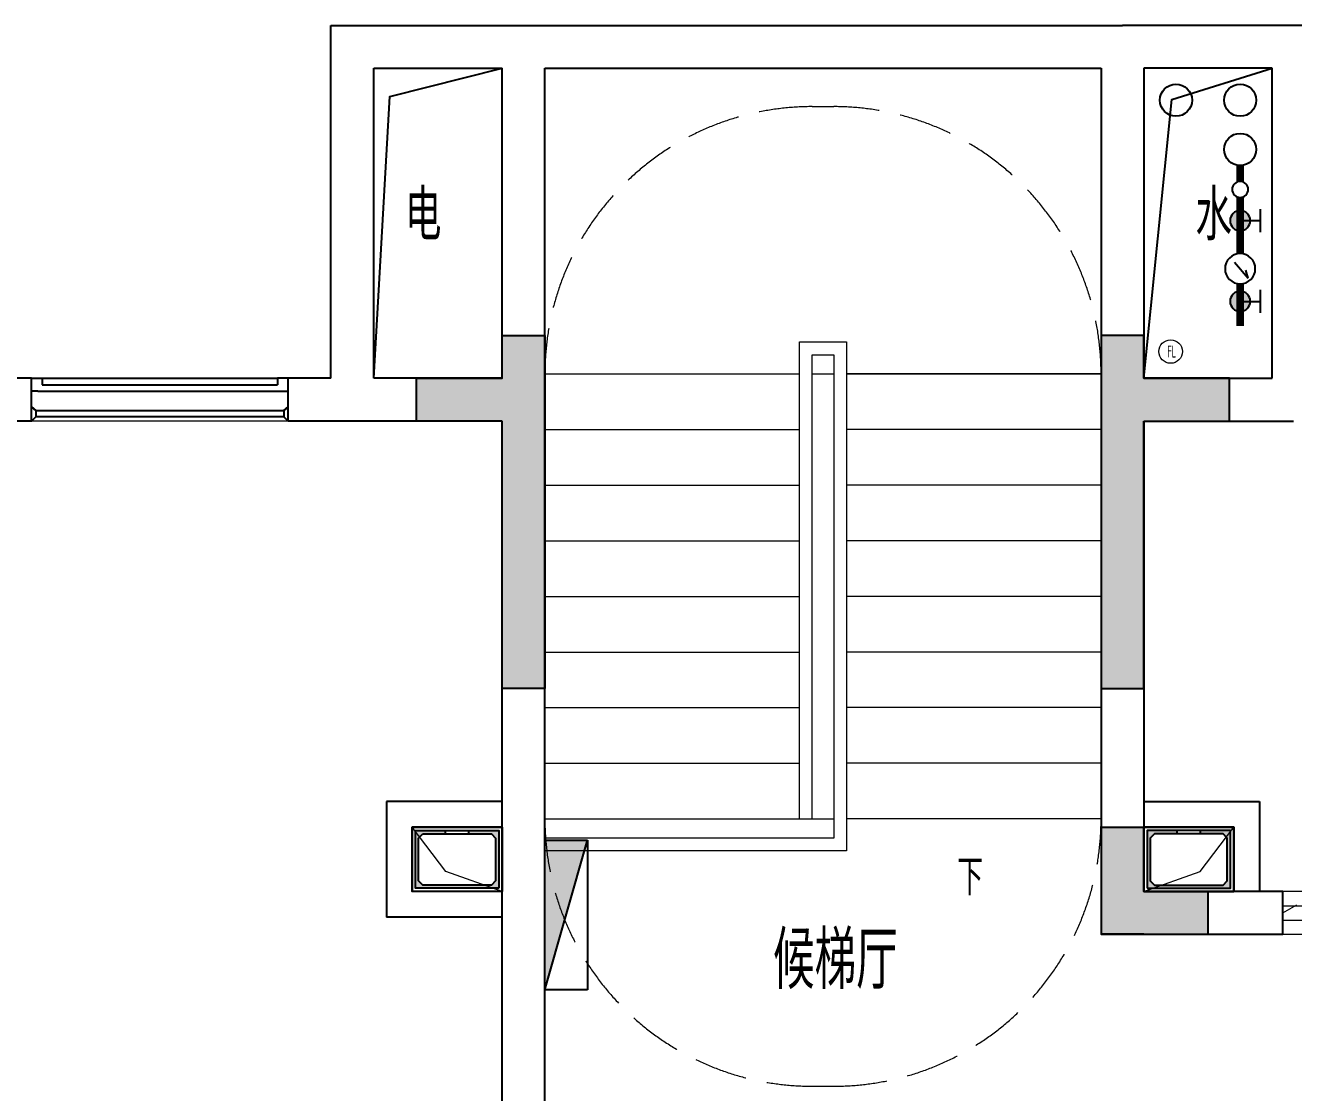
# Model space of a CAD drawing. Extents: x 3753737 to 4713801, y -857380 to 24339.
# Drawn here: x 4217885 to 4223813, y -760876 to -755886 of the extents above; entities that cross this region are included whole.
import ezdxf

# ---------------------------------------------------------------- set-up
doc = ezdxf.new("R2010")
doc.units = 0
doc.header["$LTSCALE"] = 1000
doc.header["$MEASUREMENT"] = 0
doc.linetypes.add('DASH', pattern=[0.35, 0.25, -0.1])
doc.layers.get('0').update_dxf_attribs({"linetype": 'CONTINUOUS'})
for name, color, linetype in [('!!电气', 1, 'CONTINUOUS'), ('3-栏杆1', 252, 'CONTINUOUS'), ('COLU', 7, 'CONTINUOUS'), ('EQUIP_消火栓', 7, 'CONTINUOUS'), ('LVTRY', 252, 'CONTINUOUS'), ('S-砼墙填充', 251, 'CONTINUOUS'), ('VPIPE-消防', 1, 'TG_X'), ('VPIPE-给水', 3, 'TG_J'), ('WALL', 252, 'CONTINUOUS'), ('污水', 3, 'CONTINUOUS'), ('看线', 185, 'CONTINUOUS'), ('给水', 4, 'CONTINUOUS'), ('铝合金', 144, 'CONTINUOUS')]:
    doc.layers.add(name, color=color, linetype=linetype)
for name, color, linetype, lineweight in [('DIM_SYMB', 252, 'CONTINUOUS', 20), ('PUB_HATCH', 8, 'CONTINUOUS', 9), ('PUB_TEXT', 7, 'CONTINUOUS', 20), ('STAIR', 252, 'CONTINUOUS', 20), ('VPIPE-废水', 31, 'TG_F', 18), ('WINDOW', 146, 'CONTINUOUS', 20), ('平面-看线', 252, 'CONTINUOUS', 15), ('立面-洞口示意', 252, 'CONTINUOUS', 13)]:
    doc.layers.add(name, color=color, linetype=linetype, lineweight=lineweight)
doc.styles.add('_TCH_DIM', font='SIMPLEX', dxfattribs={"bigfont": 'GBCBIG'})
doc.styles.get("Standard").update_dxf_attribs({"font": 'gbenor.shx', "bigfont": 'gbcbig.shx'})
doc.styles.add('TG_LINETYPE', font='SIMPLEX', dxfattribs={"width": 0.8, "height": 3, "bigfont": 'HZTXT'})
doc.linetypes.add('TG_F', pattern='A,2,-0.3,["F",TG_LINETYPE,S=0.1,R=0,X=-0.23,Y=-0.15],0', length=2.3)
doc.linetypes.add('TG_J', pattern='A,2,-0.22,["J",TG_LINETYPE,S=0.1,R=0,X=-0.18,Y=-0.15],0', length=2.22)
doc.linetypes.add('TG_X', pattern='A,4,-0.3,["X",TG_LINETYPE,S=0.1,R=0,X=-0.23,Y=-0.15],0', length=4.3)

# ---------------------------------------------------------------- blocks, each defined once
blk = doc.blocks.new('$TwtSys$00000434')
at = {"color": 252}
for p, q in [((-0.5, 0.5), (-0.5, -0.5)), ((-0.5, -0.5), (0.5, 0.5)), ((0.5, 0.5), (-0.5, 0.5)), ((0.5, -0.5), (0.5, 0.5)), ((-0.5, -0.5), (0.5, -0.5))]:
    blk.add_line(p, q, dxfattribs=at)
blk.add_solid([(0.5, -0.5), (0.5, 0.5), (-0.5, -0.5)], dxfattribs=at)
blk = doc.blocks.new('A$C2705576B')
at = {"layer": '给水'}
h = blk.add_hatch(color=252, dxfattribs=at)
edge = h.paths.add_edge_path()
edge.add_arc((417.5, -1741.2), 47.2, 0, 360)
h = blk.add_hatch(color=252, dxfattribs=at)
edge = h.paths.add_edge_path()
edge.add_arc((794.7, -1741.2), 47.2, 0, 360)
at = {"layer": '给水', "color": 252}
for p, q in [((363.1, -1645.4), (471.8, -1645.4)), ((417.5, -1741.2), (417.5, -1645.4)), ((740.3, -1645.4), (849, -1645.4)), ((794.7, -1741.2), (794.7, -1645.4)), ((601.1, -1768.1), (525.3, -1704.3)), ((525.3, -1704.3), (564, -1715))]:
    blk.add_line(p, q, dxfattribs=at)
at = {"layer": '给水', "color": 252, "const_width": 35.4}
for points in [[(499.1, -1741.2), (302.5, -1741.2)], [(903.5, -1741.2), (640.6, -1741.2)], [(1052.8, -1741.2), (978.5, -1741.2)]]:
    blk.add_lwpolyline(points, dxfattribs=at)
at = {"layer": '给水', "color": 252}
for centre, radius in [((417.5, -1741.2), 47.2), ((569.8, -1741.2), 70.8), ((794.7, -1741.2), 47.2), ((941, -1741.2), 37.5)]:
    blk.add_circle(centre, radius, dxfattribs=at)
blk = doc.blocks.new('GDGDGRD')
at = {"layer": 'S-砼墙填充'}
h = blk.add_hatch(color=252, dxfattribs=at)
h.dxf.hatch_style = 1
h.paths.add_polyline_path([(431616.6, 297415.4), (431216.6, 297415.4), (431216.6, 297615.4), (431616.6, 297615.4), (431616.6, 297815.4), (431816.6, 297815.4), (431816.6, 296165.4), (431616.6, 296165.4)])
h = blk.add_hatch(color=252, dxfattribs=at)
h.dxf.hatch_style = 1
h.paths.add_polyline_path([(434616.6, 297415.4), (435016.6, 297415.4), (435016.6, 297615.4), (434616.6, 297615.4), (434616.6, 297815.4), (434416.6, 297815.4), (434416.6, 296165.4), (434616.6, 296165.4)])
h = blk.add_hatch(color=252, dxfattribs=at)
h.dxf.hatch_style = 1
h.paths.add_polyline_path([(434916.6, 295015.6), (434916.6, 295215.6), (434616.6, 295215.6), (434616.6, 295515.6), (434416.6, 295515.6), (434416.6, 295015.6)])
at = {"layer": 'COLU', "color": 252}
for points in [[(431616.6, 297415.4), (431216.6, 297415.4), (431216.6, 297615.4), (431616.6, 297615.4), (431616.6, 297815.4), (431816.6, 297815.4), (431816.6, 296165.4), (431616.6, 296165.4), (431616.6, 297415.4)], [(434616.6, 297415.4), (435016.6, 297415.4), (435016.6, 297615.4), (434616.6, 297615.4), (434616.6, 297815.4), (434416.6, 297815.4), (434416.6, 296165.4), (434616.6, 296165.4), (434616.6, 297415.4)], [(434916.6, 295015.6), (434916.6, 295215.6), (434616.6, 295215.6), (434616.6, 295515.6), (434416.6, 295515.6), (434416.6, 295015.6)]]:
    blk.add_lwpolyline(points, close=True, dxfattribs=at)
blk = doc.blocks.new('A$C1BAD4CCC')
at = {"layer": 'PUB_HATCH'}
blk.add_hatch(color=252, dxfattribs=at).paths.add_polyline_path([(15, -15), (15, -285), (155, -285), (155, -270), (50, -270), (30, -250), (30, -50), (50, -30), (370, -30), (390, -50), (390, -250), (370, -270), (265, -270), (265, -285), (405, -285), (405, -15)])
at = {"layer": 'LVTRY', "color": 252}
for p, q in [((155, -270), (155, -285)), ((265, -270), (265, -285))]:
    blk.add_line(p, q, dxfattribs=at)
for points in [[(420, 0), (0, 0), (0, -300), (420, -300)], [(405, -15), (15, -15), (15, -285), (405, -285)], [(50, -270), (370, -270), (390, -250), (390, -50), (370, -30), (50, -30), (30, -50), (30, -250), (50, -270)]]:
    blk.add_lwpolyline(points, close=True, dxfattribs=at)
at = {"layer": '立面-洞口示意', "color": 252}
blk.add_lwpolyline([(420, 0), (156.4, -93.9), (0, -300)], dxfattribs=at)
blk = doc.blocks.new('$WINLIB2D$00000001')
at = {"color": 0}
for points in [[(-0.5, 0.5), (-0.5, -0.5)], [(-0.5, 0.5), (0.5, 0.5)], [(0.5, -0.5), (0.5, 0.5)], [(0.5, 0.1667), (-0.5, 0.1667)], [(0.5, -0.1667), (-0.5, -0.1667)], [(-0.5, -0.5), (0.5, -0.5)]]:
    blk.add_lwpolyline(points, dxfattribs=at)
blk = doc.blocks.new('A$C100F5A36')
at = {"layer": '3-栏杆1', "color": 252}
for p, q in [((20622.7, -8033.3), (20602.5, -8015.5)), ((20602.5, -8015.5), (20622.7, -8033.3)), ((20622.7, -8033.3), (21782.2, -8033.3)), ((20622.7, -8033.3), (20622.7, -8062.6)), ((21782.2, -8033.3), (21802.5, -8015.5)), ((21802.5, -8015.5), (21782.2, -8033.3)), ((21782.2, -8033.3), (21782.2, -8062.6)), ((20622.7, -8062.6), (20602.5, -8082.4)), ((20602.5, -8082.4), (20622.7, -8062.6)), ((21782.2, -8062.6), (20622.7, -8062.6)), ((21802.5, -8082.4), (21782.2, -8062.6))]:
    blk.add_line(p, q, dxfattribs=at)
at = {"layer": 'DIM_SYMB', "color": 252}
blk.add_lwpolyline([(24977.5, -10072.4, 0, 0, 0), (24977.5, -7147.4, 0, 0, 0), (23627.5, -7147.4, 0, 0, 0), (23627.5, -9662.4, 40, 0, 0), (23627.5, -9812.4, 0, 0, 0)], format="xyseb", dxfattribs=at)
at = {"layer": 'STAIR', "color": 252}
for p, q in [((25602.5, -6432.4), (23002.5, -6432.4)), ((23002.5, -6432.4), (23002.5, -7862.4)), ((25602.5, -7862.4), (25602.5, -6432.4)), ((24192.5, -9942.4), (24192.5, -7712.4)), ((24192.5, -7712.4), (24412.5, -7712.4)), ((24412.5, -7712.4), (24412.5, -10092.4)), ((24252.5, -9942.4), (24252.5, -7772.4)), ((24252.5, -7772.4), (24352.5, -7772.4)), ((24352.5, -7772.4), (24352.5, -10032.4)), ((23002.5, -9942.4), (23002.5, -7862.4)), ((23002.5, -7862.4), (24192.5, -7862.4)), ((23002.5, -7862.4), (24192.5, -7862.4)), ((24252.5, -9942.4), (24252.5, -7862.4)), ((24252.5, -7862.4), (24352.5, -7862.4)), ((24352.5, -7862.4), (24352.5, -9942.4)), ((25602.5, -7862.4), (24412.5, -7862.4)), ((24412.5, -7862.4), (25602.5, -7862.4)), ((25602.5, -7862.4), (25602.5, -9942.4)), ((23002.5, -8122.4), (24192.5, -8122.4)), ((25602.5, -8122.4), (24412.5, -8122.4)), ((23002.5, -8382.4), (24192.5, -8382.4)), ((25602.5, -8382.4), (24412.5, -8382.4)), ((23002.5, -8642.4), (24192.5, -8642.4)), ((25602.5, -8642.4), (24412.5, -8642.4)), ((23002.5, -8902.4), (24192.5, -8902.4)), ((25602.5, -8902.4), (24412.5, -8902.4)), ((23002.5, -9162.4), (24192.5, -9162.4)), ((25602.5, -9162.4), (24412.5, -9162.4)), ((23002.5, -9422.4), (24192.5, -9422.4)), ((25602.5, -9422.4), (24412.5, -9422.4)), ((23002.5, -9682.4), (24192.5, -9682.4)), ((25602.5, -9682.4), (24412.5, -9682.4)), ((23002.5, -9942.4), (24192.5, -9942.4)), ((24192.5, -9942.4), (24252.5, -9942.4)), ((24192.5, -9942.4), (24252.5, -9942.4)), ((24252.5, -9942.4), (24352.5, -9942.4)), ((25602.5, -9942.4), (24412.5, -9942.4)), ((24352.5, -10032.4), (23002.5, -10032.4)), ((23002.5, -10092.4), (23002.5, -10032.4)), ((24412.5, -10092.4), (23002.5, -10092.4))]:
    blk.add_line(p, q, dxfattribs=at)
at = {"layer": 'STAIR', "color": 252, "linetype": 'DASH'}
for points in [[(23002.5, -7862.4, -0.414214), (24252.5, -6612.4), (24352.5, -6612.4, -0.414214), (25602.5, -7862.4)], [(23002.5, -9942.4, 0.414214), (24252.5, -11192.4), (24352.5, -11192.4, 0.414214), (25602.5, -9942.4)]]:
    blk.add_lwpolyline(points, format="xyb", dxfattribs=at)
at = {"layer": 'VPIPE-废水', "color": 252}
blk.add_circle((25927.5, -7757.4), 55, dxfattribs=at)
at = {"layer": 'VPIPE-消防', "color": 252, "linetype": 'Continuous'}
blk.add_circle((25952.5, -6582.4), 75, dxfattribs=at)
at = {"layer": 'VPIPE-给水', "color": 252, "linetype": 'Continuous'}
for centre in [(26252.5, -6582.4), (26252.5, -6812.4)]:
    blk.add_circle(centre, 75, dxfattribs=at)
at = {"layer": 'WALL', "color": 252}
for p, q in [((22002.5, -6232.4), (22902.5, -6232.4)), ((22002.5, -7882.4), (22002.5, -6232.4)), ((22902.5, -6232.4), (25702.5, -6232.4)), ((26602.5, -6232.4), (25702.5, -6232.4)), ((22202.5, -6432.4), (22802.5, -6432.4)), ((22202.5, -7882.4), (22202.5, -6432.4)), ((22802.5, -7882.4), (22802.5, -6432.4)), ((23002.5, -6432.4), (25602.5, -6432.4)), ((23002.5, -7982.4), (23002.5, -6432.4)), ((25602.5, -6432.4), (25602.5, -7982.4)), ((26402.5, -6432.4), (25802.5, -6432.4)), ((25802.5, -6432.4), (25802.5, -7882.4)), ((26402.5, -7882.4), (26402.5, -6432.4)), ((20602.5, -7882.4), (19902.5, -7882.4)), ((20602.5, -8082.4), (20602.5, -7882.4)), ((22002.5, -7882.4), (21802.5, -7882.4)), ((21802.5, -8082.4), (21802.5, -7882.4)), ((22802.5, -7882.4), (22202.5, -7882.4)), ((25802.5, -7882.4), (26402.5, -7882.4)), ((23002.5, -11882.4), (23002.5, -7982.4)), ((25602.5, -7982.4), (25602.5, -10382.1)), ((20602.5, -8082.4), (20102.5, -8082.4)), ((22102.5, -8082.4), (21802.5, -8082.4)), ((22802.5, -8082.4), (22102.5, -8082.4)), ((22802.5, -12082.4), (22802.5, -8082.4)), ((25802.5, -8082.4), (26502.5, -8082.4)), ((25802.5, -8082.4), (25802.5, -10282.1)), ((22262.5, -9861.9), (22262.5, -10401.9)), ((22802.5, -9861.9), (22262.5, -9861.9)), ((22802.5, -9981.9), (22802.5, -9861.9)), ((25802.5, -9861.9), (26342.5, -9861.9)), ((25802.5, -9861.9), (25802.5, -9981.9)), ((26342.5, -9861.9), (26342.5, -10282.2)), ((22382.5, -9981.9), (22382.5, -10281.9)), ((22802.5, -9981.9), (22382.5, -9981.9)), ((25802.5, -9981.9), (26222.5, -9981.9)), ((26222.5, -9981.9), (26222.5, -10282.2)), ((22802.5, -10281.9), (22382.5, -10281.9)), ((22802.5, -10401.9), (22802.5, -10281.9)), ((26452.5, -10282.2), (25802.5, -10282.1)), ((26342.5, -10282.2), (26222.5, -10282.2)), ((26452.4, -10482.2), (26452.5, -10282.2)), ((22802.5, -10401.9), (22262.5, -10401.9)), ((25602.5, -10382.1), (25602.5, -10482.1)), ((25802.5, -10482.1), (25602.5, -10482.1)), ((25802.5, -10482.1), (26452.4, -10482.2)), ((25802.5, -10482.1), (25802.5, -10482.1))]:
    blk.add_line(p, q, dxfattribs=at)
at = {"layer": 'WINDOW', "color": 252, "linetype": 'DASH', "ltscale": 0.3}
blk.add_lwpolyline([(26452.3, -10382.3), (27058.7, -10032.4, -0.131526), (27152.4, -10382.1)], format="xyb", dxfattribs=at)
at = {"layer": '平面-看线', "color": 252}
blk.add_line((21802.5, -8082.4), (20602.5, -8082.4), dxfattribs=at)
at = {"layer": '看线', "color": 252, "ltscale": 0.5}
for points in [[(22202.5, -7882.4), (22277.4, -6565.3), (22802.5, -6432.4)], [(25802.4, -7882.4), (25933.4, -6578.3), (26402.5, -6432.4)]]:
    blk.add_lwpolyline(points, dxfattribs=at)
at = {"layer": '铝合金', "color": 252}
for points in [[(20632.5, -7942.4), (20602.5, -7942.4), (20602.5, -7882.4), (20652.5, -7882.4), (20652.5, -7912.4)], [(20602.5, -7912.4), (20602.5, -7882.4), (20652.5, -7882.4), (20652.5, -7892.4), (20652.5, -7892.4), (20652.5, -7912.4)], [(20652.5, -7882.4), (21752.5, -7882.4)], [(21772.5, -7942.4), (21802.5, -7942.4), (21802.5, -7882.4), (21752.5, -7882.4), (21752.5, -7912.4)], [(21802.5, -7912.4), (21802.5, -7882.4), (21752.5, -7882.4), (21752.5, -7892.4), (21752.5, -7892.4), (21752.5, -7912.4)], [(20632.5, -7942.4), (21772.5, -7942.4)], [(20652.5, -7912.4), (21752.5, -7912.4)]]:
    blk.add_lwpolyline(points, dxfattribs=at)
at = {"color": 252}
blk.add_blockref('GDGDGRD', (-408814.1, -305497.8), dxfattribs=at)
at = {"color": 252, "xscale": -1, "rotation": 180}
blk.add_blockref('A$C1BAD4CCC', (22382.5, -10281.9), dxfattribs=at)
at = {"color": 252, "rotation": 180.0000011675328}
blk.add_blockref('A$C1BAD4CCC', (26222.5, -10281.9), dxfattribs=at)
at = {"layer": 'EQUIP_消火栓', "color": 252, "xscale": -700, "yscale": 200, "zscale": 700, "rotation": 270.0000000000208}
blk.add_blockref('$TwtSys$00000434', (23102.5, -10392.4), dxfattribs=at)
at = {"layer": 'WINDOW', "color": 252, "xscale": -700.0000123986958, "yscale": -200, "zscale": -700.0000123986958, "rotation": 359.9913974263898}
blk.add_blockref('$WINLIB2D$00000001', (26802.4, -10382.3), dxfattribs=at)
at = {"layer": '污水', "color": 252, "xscale": -1, "rotation": 269.999999999891}
blk.add_blockref('A$C2705576B', (27993.7, -7940.2), dxfattribs=at)
at = {"layer": 'DIM_SYMB', "color": 7, "style": '_TCH_DIM'}
blk.add_text('下', height=168.8, dxfattribs=at).set_placement((24930, -10299.9))
at = {"layer": 'PUB_TEXT', "color": 252}
for s, height, p in [('电', 236.3, (22348.7, -7237.6)), ('水', 236.3, (26043.5, -7237.6)), ('候梯厅', 270.07, (24068.7, -10738))]:
    blk.add_text(s, height=height, dxfattribs=at).set_placement(p)
at = {"layer": 'PUB_TEXT', "color": 252, "width": 0.6}
blk.add_text('FL', height=56, dxfattribs=at).set_placement((25912.1, -7785.4))

msp = doc.modelspace()

# ---------------------------------------------------------------- block references
at = {"layer": '!!电气'}
msp.add_blockref('A$C100F5A36', (4197311, -749653.6), dxfattribs=at)

doc.saveas('drawing.dxf')
